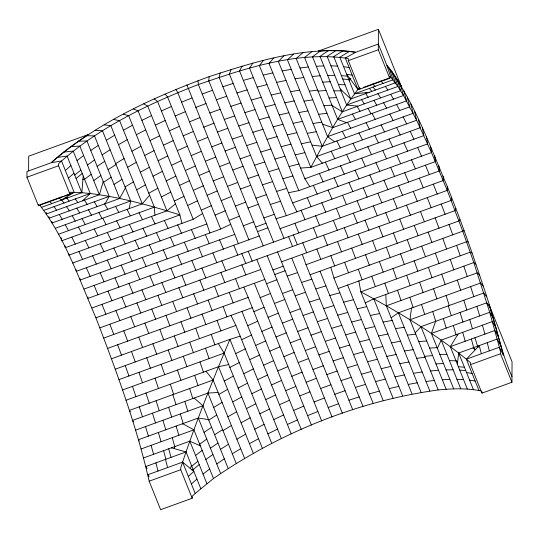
<?xml version="1.0" encoding="UTF-8"?>
<svg xmlns="http://www.w3.org/2000/svg" width="539" height="539" viewBox="0 0 539 539"><rect width="100%" height="100%" fill="white"/><g stroke="black" fill="none" stroke-linecap="round" stroke-linejoin="round"><path stroke-width="0.81" d="M466.39 359.19L470.52 362.632L470.513 364.627L481.967 393.126L511.942 382.252L500.488 353.752L500.495 351.758L499.363 347.224L489.708 312.297L473.815 262.554L462.812 231.332L447.229 190.382L431.503 152.571L416.62 120.264L403.522 95.497L397.903 86.449L390.883 77.448L386.982 65.596L378.324 44.063L355.673 52.276L345.31 58.064C295.096 51.616 245.272 68.419 198.386 84.529C149.626 103.407 101.143 126.247 61.54 160.999L74.166 192.335L70.016 192.261L70.003 194.256L38.404 205.716L26.95 177.216L26.977 171.51L51.259 162.704A189.351 54.843 -21.9 0 1 88.605 134.433L28.682 156.169L28.607 170.917M38.404 205.716L38.41 204.389M70.003 194.256L58.549 165.756L58.562 163.762L61.567 160.986L51.232 162.711C96.791 122.939 152.833 97.337 209.139 76.646C256.059 61.412 305.754 45.579 355.639 52.29A189.351 54.843 -21.9 0 0 318.495 51.043L378.398 29.308L401.299 86.28A189.351 21.27 70.1 0 0 386.982 65.596C414.565 101.615 429.549 145.483 447.39 186.757C460.373 219.481 472.326 252.616 483.2 286.101C493.953 315.908 499.141 347.514 511.976 376.545M240.185 336.161L229.924 339.354C212.858 379.766 196.506 420.521 182.586 462.132L195.219 493.475L192.207 496.244L192.201 498.238L160.629 509.692L149.168 481.192C136.468 425.392 116.505 371.223 95.915 317.821C79.26 279.364 65.34 238.42 39.569 204.887L49.79 201.182M192.201 498.238L180.74 469.738L180.754 467.744L182.613 462.125L193.878 471.463L188.313 476.382M363.434 87.406L390.916 77.441L389.758 76.275L389.751 78.27L359.776 89.144L348.315 60.644L348.329 58.65L345.337 58.05M359.776 89.144L359.782 87.81M389.751 78.27L378.297 49.77L378.398 29.308M481.967 393.126L481.974 391.799M511.942 382.252L512.05 361.79L489.149 304.825M447.39 186.757L447.229 190.382L95.915 317.821M41.705 207.259L81.827 192.706L83.222 175.997M209.139 76.646L208.741 80.769L273.59 242.092M457.335 364.162L458.702 353.025C428.168 329.504 394.777 310.006 360.847 291.862L358.819 280.839M481.233 390.984C467.084 387.986 452.484 388.552 438.18 389.96L409.963 319.762L411.493 308.065M451.628 197.53L451.177 200.427L281.52 261.819M129.192 208.62L130.694 200.966L102.477 130.768L95.147 130.283M220.229 72.859L219.077 77.239L283.986 238.319M46.098 212.285L46.583 213.882L99.398 194.727L103.225 181.508M190.415 468.506L191.46 465.433M455.839 208.465L455.098 210.621L306.024 264.696L302.305 254.428M453.683 388.875L431.402 333.446L435.613 321.345M174.252 448.63L174.993 446.528M199.524 445.51L199.848 444.621M231.244 69.322L229.344 73.944L286.317 215.674L435.391 161.599L434.697 155.872M437.385 348.322L441.192 340.122L492.403 321.547L495.853 327.463M359.324 87.709C339.934 112.132 325.697 140.127 310.814 167.393L300.56 168.047M51.778 221.428L52.202 222.937L119.651 198.467L125.425 187.848M242.152 66.061L239.518 70.899L292.596 202.96L296.922 211.827M105.024 203.776L109.208 196.385L86.927 140.955L78.465 141.211M467.353 389.077L450.301 346.658L458.069 334.005M252.906 63.076L249.537 68.116L298.788 190.638L427.663 143.893L426.41 136.886M340.742 90.235L341.059 89.764M365.57 93.631L366.298 92.614M460.003 219.535L458.985 220.936L310.08 274.782M182.357 424.078L182.647 423.681L193.899 429.832L213.471 478.517L195.185 493.481M263.463 60.381L259.38 65.61L304.872 178.773L309.79 186.649M349.07 80.298L350.101 78.977M58.481 234.27L142.283 203.863L149.599 195.266M273.785 57.996L269.001 63.386L310.814 167.393L420.211 127.709L418.412 119.523M415.239 332.88L420.986 326.654L486.838 302.763L489.884 307.311M283.824 55.921L278.367 61.453L316.595 156.553L322.423 163.176M82.514 200.852L90.256 193.501C120.817 197.287 150.59 205.635 179.891 214.886L181.926 223.368M293.553 54.169L287.428 59.816L322.187 146.291L413.144 113.298L410.833 104.061M65.36 170.499L70.926 165.581M68.413 178.099L73.978 173.181M191.372 483.982L196.937 479.063M302.918 52.748L296.167 58.495L327.584 136.65L334.706 141.75M64.741 245.326L65.307 247.704L166.928 210.837L175.451 203.843M74.739 175.081L80.843 170.081M76.107 178.483L82.211 173.484M191.763 466.201L197.867 461.209M199.221 464.571L193.117 469.563L191.466 469.786M311.899 51.663L304.535 57.478L332.752 127.669L406.581 100.887L403.792 90.754M77.023 160.582L83.639 155.535M91.179 174.279L84.562 179.325L82.986 179.494M195.556 455.455L202.172 450.402M203.035 474.071L209.651 469.018M320.442 50.909L312.499 56.777L337.67 119.382L346.543 122.67M87.459 165.035L94.561 159.955M93.725 180.612L100.827 175.532M199.659 444.163L206.767 439.083M205.837 459.518L212.939 454.438M213.471 478.517C280.085 432.393 357.835 401.077 438.18 389.96M328.527 50.498L320.038 56.393L342.319 111.829L400.625 90.673L397.398 79.799M90.747 150.455L98.307 145.362M97.148 166.389L104.707 161.289M103.555 182.317L111.115 177.223M204.065 432.372L211.632 427.272M210.412 448.152L217.972 443.058M216.759 463.938L224.318 458.844M391.105 317.727L398.395 312.815L480.606 282.995L483.2 286.101M336.12 50.43L327.112 56.332L346.685 105.024L357.963 106.149M102.127 154.861L110.118 149.768M108.069 169.644L116.06 164.557M114.012 184.432L122.003 179.346M208.748 420.11L216.739 415.023M214.623 434.724L222.614 429.637M220.498 449.344L228.489 444.251M343.188 50.713L333.702 56.588L350.754 99.008L395.363 82.824L391.759 71.37M72.583 263.032L193.205 219.279L202.617 213.545M106.298 140.268L114.686 135.208M115.683 163.613L124.071 158.547M125.061 186.952L133.45 181.892M213.693 407.437L222.081 402.37M222.998 430.594L231.386 425.534M232.309 453.75L240.697 448.691M349.703 51.326L339.779 57.168L354.5 93.793L369.154 92.331M350.902 78.31L348.773 79.563L342.703 78.984M118.506 144.708L127.258 139.689M127.581 167.292L136.333 162.273M136.663 189.876L145.415 184.857M218.874 394.393L227.626 389.374M227.876 416.788L236.628 411.776M236.877 439.191L245.636 434.178M123.438 130.189L132.52 125.237M131.887 151.196L140.969 146.244M140.329 172.204L149.411 167.252M148.771 193.211L157.853 188.259M224.271 381.039L233.36 376.094M232.666 401.919L241.748 396.967M241.061 422.798L250.143 417.846M249.449 443.671L258.531 438.726M136.34 134.737L145.719 129.872M144.681 155.481L154.053 150.617M153.015 176.219L162.394 171.355M161.35 196.957L170.728 192.093M229.877 367.436L239.255 362.572M238.157 388.033L247.536 383.168M246.438 408.629L255.816 403.765M254.718 429.226L264.09 424.361M464.113 230.679L333.937 278.077L383.189 400.598M141.898 120.372L151.533 115.615M150.01 140.551L159.645 135.788M158.116 160.723L167.75 155.966M166.228 180.895L175.862 176.138M174.34 201.074L183.974 196.311M235.664 353.638L245.299 348.881M243.729 373.695L253.364 368.932M251.787 393.753L261.422 388.99M259.852 413.804L269.487 409.047M267.91 433.861L277.545 429.098M365.28 302.905L373.79 298.835L473.815 262.554L475.917 264.171M79.94 278.414L80.19 280.01L220.687 229.041L230.699 224.298M155.353 125.115L165.203 120.48M163.432 145.207L173.282 140.571M171.503 165.298L181.36 160.662M179.581 185.389L189.438 180.754M187.66 205.48L197.51 200.845M241.613 339.705L251.464 335.069M249.645 359.681L259.495 355.046M257.669 379.651L267.526 375.016M265.7 399.628L275.55 394.993M273.724 419.598L283.581 414.963M161.39 110.98L171.422 106.486M169.361 130.815L179.399 126.321M177.338 150.657L187.37 146.163M185.308 170.492L195.347 165.999M193.285 190.334L203.318 185.84M201.263 210.17L211.295 205.676M247.697 325.697L257.73 321.204M255.641 345.452L265.673 340.951M263.578 365.199L273.61 360.706M271.521 384.954L281.553 380.46M279.458 404.708L289.497 400.214M287.402 424.462L297.434 419.969M175.242 115.986L185.416 111.647M183.213 135.815L193.386 131.476M191.183 155.643L201.357 151.304M199.154 175.471L209.327 171.132M207.124 195.3L217.298 190.961M215.095 215.128L225.268 210.789M253.896 311.657L264.07 307.324M261.839 331.424L272.013 327.085M269.783 351.185L279.957 346.846M277.726 370.947L287.9 366.608M285.67 390.708L295.844 386.375M293.614 410.469L303.787 406.136M181.596 102.147L191.871 97.99M189.512 121.848L199.794 117.691M197.436 141.548L207.71 137.391M205.352 161.249L215.627 157.092M213.269 180.949L223.544 176.792M221.192 200.649L231.467 196.486M229.109 220.343L239.383 216.186M260.182 297.656L270.457 293.492M268.085 317.316L278.36 313.159M275.995 336.983L286.27 332.819M283.898 356.643L294.173 352.486M291.801 376.31L302.076 372.146M299.704 395.97L309.979 391.813M307.607 415.636L317.882 411.473M87.891 296.928L88.005 298.37L259.259 235.961M195.691 107.49L206.026 103.528M203.621 127.217L213.956 123.249M211.551 146.938L221.886 142.976M219.474 166.666L229.809 162.697M227.404 186.386L237.739 182.425M235.334 206.114L245.669 202.145M243.264 225.834L253.599 221.873M266.536 283.73L276.871 279.761M274.452 303.437L284.787 299.475M282.375 323.144L292.711 319.182M290.299 342.851L300.634 338.89M298.222 362.558L308.557 358.597M306.145 382.266L316.481 378.304M314.069 401.979L324.397 398.011M103.784 338.061L264.811 279.445M338.142 288.533L466.572 241.755L468.142 241.863M111.499 358.765L252.286 307.654M202.206 94.029L212.561 90.269M26.95 177.216L58.549 165.756M348.315 60.644L378.297 49.77M209.846 113.028L220.202 109.269M217.48 132.028L227.835 128.269M50.302 200.993L63.157 196.331M64.673 195.778L74.166 192.335M352.183 75.164L346.651 74.267L357.916 89.413L360.295 88.544M354.5 93.793L393.025 79.819L389.246 68.15M44.05 210.257L90.256 193.501L73.21 151.082L63.75 152.079M346.685 105.024L397.903 86.449L394.481 75.258M225.12 151.021L235.476 147.268M109.208 196.385L49.305 218.113L48.847 216.557M337.67 119.382L403.522 95.497L400.504 84.967M55.268 228.327L130.694 200.966M232.754 170.021L243.109 166.268M327.584 136.65L409.795 106.83L407.235 97.128M113.534 119.469L119.618 120.689L154.383 207.165L61.83 240.738L61.055 237.659M316.595 156.553L416.62 120.264L414.558 111.539M240.394 189.021L250.75 185.268M304.872 178.773L423.897 135.592L422.367 127.979M248.028 208.02L258.383 204.268M209.907 232.956L206.821 224.002L76.349 271.333L76.073 269.769M292.596 202.96L431.503 152.571L430.526 146.19M84.077 289.032L234.748 234.377L238.474 243.79M255.668 227.02L266.023 223.267M257.514 231.608L267.87 227.856M279.97 228.731L439.319 170.93L438.908 165.891M91.953 307.978L443.274 180.538L443.146 176.192M99.863 327.86L260.809 269.48L321.702 420.972M272.923 269.951L283.278 266.199M274.762 274.519L285.118 270.76M107.665 348.376L248.169 297.407L301.254 429.468M282.396 293.519L292.751 289.76M115.252 369.195L235.88 325.441L281.365 438.598M290.036 312.519L300.391 308.759M118.93 379.618L229.924 339.354L271.73 443.361M122.501 389.987L224.123 353.126L262.352 448.226M297.669 331.512L308.025 327.759M125.958 400.275L218.511 366.702L228.718 364.553M421.08 392.304L386.322 305.829L477.278 272.835L479.622 275.207M244.517 458.19L213.1 380.029L129.293 410.428L130.33 411.675M305.31 350.512L315.665 346.759M218.106 392.48L207.913 393.059L132.479 420.42L133.423 421.7M409.963 319.762L483.8 292.98L486.623 296.814M135.518 430.203L202.967 405.732L228.138 468.344M312.943 369.511L323.299 365.759M208.559 419.645L198.291 418.008L138.395 439.736L139.21 441.043M431.402 333.446L489.708 312.297L492.963 317.538M141.09 448.987L193.899 429.832M320.584 388.511L330.939 384.758M143.596 457.914L189.809 441.151L200.353 445.881M450.301 346.658L494.917 330.474L498.548 337.037M200.751 488.563L186.029 451.938L145.914 466.491L147.053 468.647M473.424 389.65L458.702 353.025L497.227 339.051L501.027 346.233M328.217 407.511L338.573 403.758M182.613 462.125L148.016 474.67L149.121 476.786M149.168 481.192L180.74 469.738M470.513 364.627L500.488 353.752M216.382 99.769L226.71 96.238M224.298 119.463L234.627 115.932M232.215 139.156L242.543 135.619M240.124 158.843L250.46 155.313M248.041 178.537L258.376 175.007M255.958 198.231L266.293 194.7M263.874 217.924L274.21 214.387M287.26 276.103L297.595 272.572M295.177 295.796L305.512 292.266M303.093 315.49L313.428 311.953M311.01 335.177L321.338 331.647M318.926 354.871L329.255 351.34M326.843 374.565L337.171 371.034M334.753 394.258L345.088 390.721M222.897 86.739L233.165 83.444M230.786 106.365L241.054 103.07M238.676 125.998L248.944 122.697M246.566 145.624L256.833 142.33M254.455 165.251L264.723 161.956M262.345 184.877L272.613 181.582M270.234 204.51L280.502 201.215M301.564 282.456L311.838 279.162M309.46 302.083L319.728 298.788M317.35 321.709L327.618 318.414M325.239 341.335L335.507 338.041M333.129 360.968L343.397 357.674M341.019 380.595L351.287 377.3M348.908 400.221L359.176 396.926M236.985 92.944L247.152 89.898M244.901 112.638L255.068 109.592M252.818 132.338L262.985 129.293M260.735 152.032L270.901 148.986M268.651 171.725L278.818 168.68M276.568 191.419L286.741 188.381M275.968 218.773L286.317 215.674M315.773 288.951L325.94 285.906M323.69 308.645L333.857 305.6M331.606 328.339L341.773 325.293M339.523 348.039L349.69 344.994M347.439 367.733L357.606 364.687M355.356 387.426L365.53 384.381M243.332 80.399L253.357 77.616M251.241 100.065L261.267 97.283M259.144 119.739L269.17 116.956M267.054 139.406L277.08 136.623M274.957 159.072L284.983 156.29M282.867 178.739L292.886 175.957M329.814 295.54L339.839 292.758M337.724 315.207L347.743 312.431M345.627 334.881L355.652 332.098M353.53 354.547L363.555 351.765M361.44 374.214L371.465 371.432M369.343 393.881L379.368 391.098M257.177 87.116L267.021 84.61M265.154 106.971L274.998 104.458M273.138 126.82L282.982 124.314M281.115 146.675L290.959 144.169M289.099 166.531L298.943 164.018M343.633 302.19L353.476 299.684M351.61 322.046L361.453 319.533M359.594 341.894L369.431 339.388M367.571 361.75L377.415 359.237M375.548 381.599L385.392 379.092M263.2 75.11L272.822 72.886M271.218 95.046L280.832 92.823M279.229 114.982L288.85 112.759M287.24 134.918L296.861 132.695M295.257 154.855L304.879 152.625M357.155 308.847L366.776 306.624M365.172 328.783L374.794 326.56M373.183 348.72L382.805 346.496M381.201 368.656L390.822 366.432M389.212 388.592L398.833 386.369M276.642 82.386L286 80.452M284.868 102.848L294.227 100.914M293.095 123.31L302.453 121.376M301.314 143.772L310.68 141.838M370.34 315.477L379.699 313.543M378.567 335.938L387.925 334.012M386.786 356.407L396.152 354.473M395.013 376.869L404.378 374.935M288.48 192.713L298.788 190.638M282.187 70.953L291.249 69.315M290.541 91.738L299.603 90.107M298.896 112.53L307.964 110.893M307.25 133.315L316.319 131.684M383.128 322.073L392.19 320.435M391.482 342.858L400.551 341.227M399.837 363.643L408.906 362.013M408.198 384.435L417.26 382.805M295.069 78.815L303.801 77.488M304.043 101.15L312.782 99.823M313.024 123.485L321.756 122.158M395.485 328.635L404.223 327.308M404.466 350.97L413.197 349.643M413.44 373.305L422.178 371.977M57.201 157.435L67.105 156.081L81.827 192.706L90.256 193.501M299.98 67.988L308.348 66.977M309.292 91.152L317.66 90.134M318.603 114.308L326.971 113.291M407.376 335.157L415.744 334.146M416.687 358.314L425.055 357.303M425.999 381.477L434.36 380.46M312.169 76.477L320.139 75.777M318.064 91.138L326.028 90.437M323.959 105.799L331.923 105.098M418.756 341.638L426.726 340.938M424.651 356.299L432.622 355.599M430.546 370.96L438.51 370.259M70.845 146.662L79.826 146.035L99.398 194.727M316.319 66.277L323.858 65.893M322.693 82.13L330.225 81.746M329.059 97.977L336.599 97.599M429.59 348.059L437.122 347.675M435.957 363.906L443.496 363.529M442.33 379.759L449.87 379.375M327.672 75.393L334.753 75.332M333.897 90.882L340.978 90.822M439.824 354.392L446.898 354.332M446.049 369.882L453.124 369.815M86.577 135.74L94.487 135.862L119.651 198.467M330.933 65.832L337.522 66.088M338.452 84.535L345.041 84.798M449.425 360.611L456.014 360.867M456.944 379.315L463.533 379.577M81.827 192.706L74.139 192.349L61.291 200.151L59.149 197.786M65.313 197.746L67.631 197.853M341.342 75.588L347.412 76.167M82.952 179.258L84.596 179.413M458.352 366.682L464.423 367.261M459.713 370.077L465.79 370.65M312 145.119L322.187 146.291M104.148 124.853L110.866 125.708L142.283 203.863M83.121 200.272L83.841 200.367M343.592 66.668L349.131 67.564M466.552 372.55L472.09 373.446M469.604 380.15L475.142 381.046M171.402 447.828L186.029 451.938M123.283 114.16L128.706 115.744L166.928 210.837M322.578 124.199L332.752 127.669M133.342 108.945L138.078 110.879L179.891 214.886L68.898 255.142L68.534 253.505M472.083 253.04L470.244 252.178L360.847 291.862L402.653 395.869M143.677 103.838L147.713 106.116L193.205 219.279M332.078 105.476L342.319 111.829M456.749 334.483L457.463 334.995M455.967 360.746L457.604 361.986M154.242 98.866L157.57 101.48L206.821 224.002M472.898 347.877L475.209 349.737M458.702 353.025L466.363 359.196L478.989 390.532M194.114 398.065L202.967 405.732M340.237 88.975L350.754 99.008M380.891 81.072L383.034 83.444M372.9 83.976L375.036 86.341M49.561 201.263L51.697 203.634M165.008 94.042L167.602 96.986L220.687 229.041M205.999 371.243L213.1 380.029M373.042 87.069L375.38 90.074M369.458 88.369L371.802 91.367M66.856 198.136L69.194 201.135M61.689 200.009L64.033 203.008M385.372 86.449L387.912 90.067M365.658 93.597L368.191 97.222M75.312 198.918L77.845 202.543M54.041 206.632L56.575 210.257M377.92 93.692L380.642 97.923M361.528 99.641L364.256 103.872M84.455 200.144L87.177 204.375M66.566 206.632L69.288 210.864M218.308 343.565L224.123 353.126M390.634 94.298L393.531 99.122M373.871 100.382L376.768 105.199M357.114 106.459L360.012 111.277M94.244 201.815L97.141 206.632M76.774 208.155L79.671 212.972M59.297 214.488L62.194 219.312M175.923 89.393L177.776 92.647L234.748 234.377M383.539 102.747L386.598 108.137M367.982 108.386L371.041 113.776M352.432 114.032L355.491 119.422M104.627 203.917L107.685 209.307M88.409 209.799L91.468 215.196M72.186 215.688L75.251 221.078M396.589 104.512L399.803 110.455M372.038 113.419L375.252 119.362M347.487 122.326L350.7 128.269M115.568 206.45L118.782 212.393M98.799 212.534L102.012 218.477M82.029 218.618L85.243 224.561M65.259 224.702L68.473 230.645M478.005 347.736L474.933 337.724M474.805 349.757L473.666 347.601L471.349 339.024M389.812 114.079L393.16 120.547M366.055 122.697L369.404 129.165M342.299 131.314L345.647 137.782M127.042 209.395L130.398 215.863M102.754 218.207L106.102 224.675M78.465 227.02L81.813 233.488M503.318 355.006L499.33 347.237L466.363 359.196L479.238 345.573L481.347 353.759M403.152 116.923L406.628 123.889M381.06 124.933L384.536 131.907M358.961 132.951L362.437 139.918M336.868 140.969L340.345 147.935M139.015 212.737L142.491 219.703M116.619 220.862L120.096 227.829M94.217 228.987L97.694 235.954M71.822 237.113L75.298 244.079M230.968 315.43L235.88 325.441M396.637 127.514L400.228 134.959M374.821 135.43L378.412 142.869M353.005 143.34L356.596 150.785M331.195 151.257L334.78 158.695M151.459 216.449L155.05 223.894M129.4 224.453L132.992 231.898M107.349 232.45L110.933 239.895M85.29 240.455L88.881 247.9M410.219 131.334L413.905 139.217M388.996 139.028L392.682 146.918M367.78 146.729L371.465 154.612M346.557 154.423L350.242 162.313M325.334 162.124L329.026 170.007M164.361 220.518L168.047 228.401M142.99 228.267L146.675 236.149M121.625 236.021L125.311 243.904M100.254 243.769L103.939 251.652M78.889 251.518L82.575 259.407M403.913 142.842L407.679 151.142M382.778 150.509L386.551 158.81M361.642 158.176L365.415 166.47M340.513 165.844L344.28 174.137M319.378 173.504L323.151 181.805M177.688 224.904L181.461 233.205M156.411 232.626L160.177 240.92M135.127 240.34L138.894 248.641M113.844 248.061L117.617 256.362M92.567 255.782L96.333 264.083M417.671 147.518L421.511 156.195M396.805 155.084L400.645 163.762M375.939 162.657L379.779 171.335M355.073 170.223L358.913 178.901M334.207 177.796L338.047 186.474M313.341 185.362L317.175 194.04M191.379 229.607L195.212 238.285M170.371 237.227L174.205 245.905M149.364 244.847L153.197 253.525M128.356 252.468L132.19 261.146M107.349 260.088L111.182 268.766M86.341 267.708L90.181 276.386M411.52 159.82L415.407 168.842M390.66 167.386L394.555 176.408M369.808 174.953L373.695 183.974M348.949 182.519L352.843 191.54M328.096 190.085L331.984 199.107M307.237 197.645L311.131 206.673M205.352 234.606L209.24 243.628M184.318 242.233L188.205 251.262M163.277 249.867L167.171 258.895M142.242 257.501L146.136 266.522M121.208 265.127L125.095 274.156M100.173 272.761L104.061 281.782M243.85 287.253L248.169 297.407M425.399 165.217L429.327 174.555M404.681 172.736L408.609 182.074M383.963 180.255L387.891 189.587M363.239 187.767L367.167 197.106M342.521 195.286L346.449 204.618M321.796 202.799L325.724 212.137M301.079 210.318L305.007 219.656M219.541 239.895L223.469 249.234M198.628 247.482L202.556 256.813M177.715 255.068L181.643 264.4M156.802 262.655L160.73 271.986M135.895 270.241L139.823 279.573M114.982 277.821L118.91 287.159M94.069 285.407L97.997 294.745M419.335 178.18L423.29 187.788M398.591 185.706L402.539 195.313M377.846 193.231L381.794 202.839M357.101 200.757L361.049 210.365M336.349 208.283L340.304 217.891M315.605 215.809L319.553 225.417M294.86 223.335L298.808 232.942M233.859 245.461L237.814 255.068M212.885 253.067L216.833 262.682M191.904 260.681L195.852 270.288M170.924 268.287L174.879 277.902M149.95 275.901L153.898 285.508M128.969 283.507L132.917 293.122M107.989 291.121L111.937 300.728M433.282 184.163L437.237 194.006M413.298 191.412L417.253 201.256M345.31 58.064L357.943 89.4M393.308 198.662L397.27 208.505M441.192 340.122L460.764 388.814M373.325 205.911L377.287 215.755M420.986 326.654L446.151 389.259M398.395 312.815L429.812 390.977M353.341 213.161L357.303 223.005M373.79 298.835L412.012 393.935M333.358 220.411L337.32 230.254M347.547 284.929L393.032 398.092M313.375 227.66L317.336 237.504M320.078 271.326L373.163 403.381M306.024 264.696L362.996 406.426M293.391 234.91L297.346 244.753M288.56 236.661L292.522 246.505M291.828 258.228L352.728 409.721M277.545 251.935L342.393 413.251M263.234 245.845L198.386 84.529L198.035 80.682M267.189 255.688L332.037 417.011M248.951 239.99L186.945 84.933M248.243 251.282L252.205 261.125M254.455 283.406L311.427 425.136M241.836 253.606L245.791 263.456M221.852 260.856L225.807 270.706M241.971 311.441L291.215 433.962M201.869 268.105L205.824 277.949M181.886 275.355L185.84 285.198M218.511 366.702L253.269 453.171M207.913 393.059L236.129 463.25M161.902 282.604L165.857 292.448M198.291 418.008L220.572 473.437M141.919 289.854L145.874 299.697M189.809 441.151L206.855 483.571M121.929 297.104L125.89 306.947M101.945 304.353L105.907 314.197M256.793 259.461L260.809 269.48M427.245 197.631L431.193 207.677M406.5 205.157L410.449 215.202M385.749 212.683L389.697 222.728M365.004 220.208L368.952 230.254M344.259 227.734L348.207 237.78M323.515 235.26L327.463 245.306M302.763 242.786L306.711 252.825M241.87 264.878L245.818 274.917M220.875 272.491L224.824 282.53M199.881 280.112L203.83 290.15M178.881 287.725L182.829 297.764M157.887 295.338L161.835 305.384M136.893 302.958L140.841 312.997M115.898 310.572L119.847 320.611M441.185 204.052L445.106 214.246M420.467 211.564L424.388 221.765M399.743 219.083L403.671 229.277M379.025 226.596L382.946 236.796M358.3 234.115L362.228 244.315M337.582 241.634L341.504 251.828M316.865 249.146L320.786 259.347M235.55 278.643L239.471 288.843M214.596 286.243L218.524 296.443M193.649 293.843L197.57 304.043M172.702 301.442L176.624 311.636M151.749 309.042L155.677 319.236M130.802 316.642L134.723 326.836M109.855 324.235L113.776 334.436M435.114 217.871L439.002 228.186M414.262 225.437L418.143 235.752M393.403 233.003L397.29 243.318M372.55 240.569L376.431 250.884M351.691 248.135L355.578 258.45M330.838 255.702L334.719 266.017M229.297 292.529L233.178 302.844M208.189 300.189L212.076 310.504M187.087 307.843L190.968 318.158M165.978 315.497L169.866 325.812M144.876 323.157L148.757 333.473M123.768 330.811L127.655 341.126M448.994 224.561L452.821 234.957M428.128 232.134L431.955 242.523M407.262 239.7L411.089 250.089M386.389 247.273L390.223 257.662M365.523 254.839L369.356 265.228M344.657 262.405L348.49 272.801M223.146 306.489L226.973 316.878M202.051 314.143L205.878 324.532M180.949 321.796L184.776 332.186M159.854 329.444L163.681 339.839M138.759 337.097L142.586 347.493M117.664 344.751L121.491 355.14M442.829 238.582L446.588 249.005M421.693 246.242L425.453 256.672M400.565 253.909L404.317 264.339M379.429 261.577L383.189 272.006M358.294 269.244L362.053 279.667M217.109 320.456L220.869 330.885M195.704 328.224L199.464 338.647M174.299 335.986L178.052 346.415M152.887 343.754L156.647 354.177M131.482 351.516L135.242 361.945M456.58 245.38L460.252 255.803M435.357 253.081L439.029 263.497M414.141 260.775L417.813 271.198M392.918 268.476L396.589 278.892M371.694 276.17L375.373 286.593M211.221 334.382L214.893 344.805M189.728 342.177L193.4 352.6M168.235 349.973L171.907 360.396M146.743 357.775L150.415 368.191M125.243 365.57L128.922 375.993M450.26 259.427L453.831 269.796M428.444 267.337L432.015 277.713M406.628 275.254L410.199 285.623M384.812 283.164L388.39 293.539M205.5 348.214L209.071 358.583M183.3 356.266L186.878 366.635M161.107 364.317L164.678 374.686M138.914 372.368L142.485 382.737M463.823 266.172L467.286 276.46M441.731 274.189L445.187 284.477M419.632 282.207L423.095 292.488M397.539 290.218L400.996 300.506M199.969 361.885L203.425 372.173M177.479 370.044L180.936 380.332M154.983 378.203L158.446 388.491M132.493 386.362L135.949 396.65M457.294 280.085L460.623 290.245M433.538 288.702L436.866 298.862M409.781 297.319L413.11 307.479M194.66 375.353L197.995 385.513M170.304 384.192L173.632 394.346M145.941 393.025L149.276 403.185M470.614 286.62L473.808 296.605M446.063 295.527L449.256 305.512M421.511 304.427L424.705 314.419M189.6 388.552L192.794 398.543M172.83 394.642L176.017 404.627M156.054 400.726L159.248 410.711M139.284 406.81L142.478 416.795M463.816 300.23L466.855 310.013M448.259 305.876L451.298 315.652M432.709 311.515L435.741 321.298M184.81 401.44L187.848 411.217M168.64 407.302L171.678 417.085M152.47 413.17L155.501 422.953M476.847 306.388L479.717 315.921M460.084 312.465L462.961 321.999M443.327 318.549L446.198 328.083M180.316 413.952L183.186 423.486M162.913 420.265L165.79 429.799M145.51 426.578L148.387 436.112M469.725 319.546L472.42 328.797M453.339 325.489L456.034 334.739M176.125 426.046L178.82 435.296M158.378 432.487L161.073 441.737M330.858 267.418L333.937 278.077M482.412 325.172L484.925 334.099M462.698 332.327L465.204 341.254M172.258 437.681L174.771 446.609M151.082 445.362L153.588 454.289M168.714 448.805L171.025 457.382M163.58 450.665L165.897 459.241M487.236 342.676L489.338 350.862M165.493 459.39L167.595 467.569M155.906 462.866L158.008 471.052M154.383 207.165L154.909 215.202M385.809 294.476L386.322 305.829M489.156 304.845A189.351 21.27 70.1 0 1 503.325 355.026"/></g></svg>
